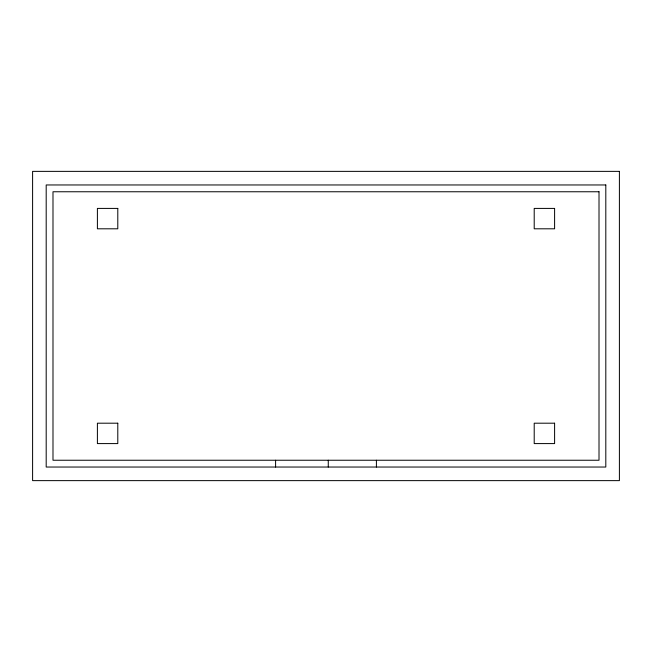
<?xml version="1.0" encoding="UTF-8"?>
<svg xmlns="http://www.w3.org/2000/svg" width="652" height="652" viewBox="0 0 652 652"><rect width="100%" height="100%" fill="white"/><g stroke="black" fill="none" stroke-linecap="round" stroke-linejoin="round"><path stroke-width="0.98" d="M376.408 460.239L376.408 467.036M328.266 460.239L328.266 467.036M275.592 460.239L275.592 467.036M619.4 171.37L32.6 171.37L32.6 480.63L619.4 480.63L619.4 171.37M605.806 184.964L46.194 184.964L46.194 467.036L605.806 467.036L605.806 184.964M599.009 191.761L52.991 191.761L52.991 460.239L599.009 460.239L599.009 191.761M117.792 208.412L97.401 208.412L97.401 228.803L117.792 228.803L117.792 208.412M554.599 208.412L534.208 208.412L534.208 228.803L554.599 228.803L554.599 208.412M117.792 423.197L97.401 423.197L97.401 443.588L117.792 443.588L117.792 423.197M554.599 423.197L534.208 423.197L534.208 443.588L554.599 443.588L554.599 423.197"/></g></svg>
